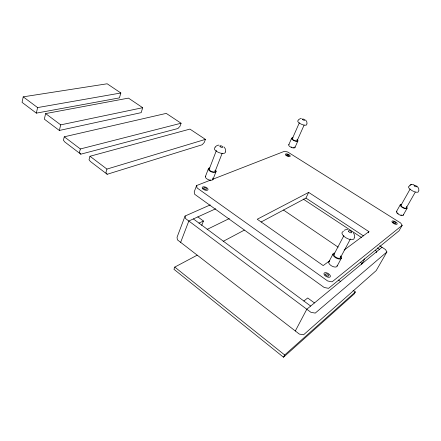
<?xml version="1.0" encoding="UTF-8"?>
<svg xmlns="http://www.w3.org/2000/svg" width="441" height="441" viewBox="0 0 441 441"><rect width="100%" height="100%" fill="white"/><g stroke="black" fill="none" stroke-linecap="round" stroke-linejoin="round"><path stroke-width="0.66" d="M418.884 190.688L418.691 188.34L416.916 186.108M354.57 237.517L354.685 235.621L353.544 232.969M23.224 96.838L22.05 102.351L36.349 113.133L119.417 97.885L120.84 92.99L107.169 83.784L23.224 96.838L37.601 107.587L120.84 92.99M36.349 113.133L37.601 107.587M45.632 113.591L44.332 119.158L59.326 130.464L141.164 112.648L142.702 107.703L128.452 98.111L45.632 113.591L60.715 124.864L142.702 107.703M59.326 130.464L60.715 124.864M64.27 136.793L63.405 140.221L64.844 142.019L80.808 154.179L177.977 128.496L180.06 126.17L181.08 123.226L166.251 113.387L64.27 136.793L80.356 148.964L181.08 123.226M80.356 148.964L79.424 152.415L80.808 154.179M89.992 156.263L89.027 159.725L90.372 161.467L107.185 174.278L202.215 144.747L204.315 142.349L205.412 139.378L189.928 129.097L89.992 156.263L106.937 169.09L205.412 139.378M106.937 169.09L105.906 172.574L107.185 174.278M210.247 204.916L185.082 216.018L177.05 237.269L177.381 239.821L299.329 334.08L303.568 334.791L376.184 270.625L386.889 251.971L385.522 249.567L379.701 245.742M210.616 180.088L196.598 185.551L194.211 191.863L194.652 194.255L324.207 287.499L328.595 288.331L399.011 230.847L402.17 225.345L400.693 223.025L287.835 152.062L284.555 151.263L212.529 179.338M205.368 176.654L208.35 168.859M180.65 242.346L188.82 221.007L215.666 208.802M209.26 169.085L216.404 150.442M197.171 255.19L174.785 267.086L173.936 269.28L283.513 357.216L354.244 293.899L355.347 291.948L353.103 290.36M215.175 171.235L222.165 153.264M213.053 179.222L216.084 171.455M201.708 225.395L203.439 221.018L197.86 216.895M288.761 144.78L291.677 138.171M292.427 138.452L299.323 122.852M297.129 140.712L304.103 125.112M294.919 147.603L297.879 140.999M261.116 221.999L305.938 198.092L308.65 192.397L368.93 231.646L368.296 232.798M328.782 262.02L332.999 254.005M334.002 254.391L343.875 235.648M295.316 330.976L306.804 309.24L381.994 247.247M283.513 357.216L284.693 354.994L355.347 291.948M340.419 257.698L350.43 238.967M337.139 266.083L341.422 258.079M361.631 264.302L364.63 258.917M396.547 211.399L400.367 204.596M401.007 205.241L410.113 189.068M376.195 252.671L376.873 251.469L375.258 250.405M406.343 207.832L415.235 192.199M403.113 215.296L406.993 208.488M215.202 146.787L217.385 145.337L218.934 145.095M298.309 119.902L300.123 118.701L301.401 118.502M386.889 251.971L315.249 313.099L310.944 312.333L185.463 218.499L185.082 216.018M402.17 225.345L332.09 281.843L327.685 280.994L197.055 187.921L196.598 185.551M303.871 301.016L307.702 297.967L314.444 302.939M329.813 260.681L323.203 265.587L257.246 219.243L308.65 192.397M344.14 250.047L368.93 231.646M409.369 185.6L411.558 184.531L413.741 184.597M223.185 241.359L244.364 230.103M207.143 229.392L229.326 218.538M198.99 223.102L203.439 221.018M344.112 230.285L345.871 229.651L347.662 229.607M410.147 185.038L410.709 184.84M411.067 184.707L411.558 184.531M305.938 198.092L363.467 235.902M303.188 199.045L361.681 237.622M377.32 247.936L379.453 249.341M283.475 210.021L338.126 247.158M360.33 262.246L362.039 263.404M338.506 280.063L340.755 281.65M193.379 218.934L310.662 306.06M174.785 267.086L284.693 354.994M305.492 119.996L306.704 121.451L307.09 123.568M223.907 146.897L225.252 148.705L225.698 151.28M225.439 151.561A5.926 2.541 21.1 0 1 218.516 152.448A5.926 2.541 21.1 0 1 215.44 147.277M214.965 170.391A3.148 1.444 21.1 0 1 213.824 171.924A3.148 1.444 21.1 0 1 210.015 170.54A3.148 1.444 21.1 0 1 209.855 168.534M215.704 170.336A4.096 1.874 21.1 0 1 214.194 172.459A4.096 1.874 21.1 0 1 209.056 170.386A4.096 1.874 21.1 0 1 209.701 167.916M212.683 178.092A4.068 1.913 21.1 0 1 209.398 180.016A4.068 1.913 21.1 0 1 205.583 176.202M354.283 237.727A6.808 3.048 27.8 0 1 346.152 237.92A6.808 3.048 27.8 0 1 343.473 231.448M340.32 256.679A3.611 1.725 28.5 0 1 336.952 257.842A3.611 1.725 28.5 0 1 334.289 254.038M340.639 255.94A4.697 2.244 28.5 0 1 339.724 259.038A4.697 2.244 28.5 0 1 333.754 256.155A4.697 2.244 28.5 0 1 334.708 253.073M337.167 265.438A4.664 2.282 28.7 0 1 332.271 266.281A4.664 2.282 28.7 0 1 329.107 261.524M306.682 123.866A4.923 1.714 23 0 1 301.677 124.356A4.923 1.714 23 0 1 298.309 120.371M296.898 139.83A2.624 0.981 23.2 0 1 296.33 140.96A2.624 0.981 23.2 0 1 293.188 139.814A2.624 0.981 23.2 0 1 292.675 138.292M297.449 139.808A3.412 1.273 23.2 0 1 296.484 141.357A3.412 1.273 23.2 0 1 292.096 139.356A3.412 1.273 23.2 0 1 293.078 137.818M294.847 146.859A3.396 1.301 23.3 0 1 291.545 147.487A3.396 1.301 23.3 0 1 289.048 144.543M293.535 147.575A2.607 1.003 23.3 0 1 293.022 147.559M291.804 147.261A2.607 1.003 23.3 0 1 291.17 146.991M418.487 190.981A5.59 1.968 27.2 0 1 412.368 190.804A5.59 1.968 27.2 0 1 409.419 186.124M406.326 207.502A2.977 1.119 27.7 0 1 403.03 207.468A2.977 1.119 27.7 0 1 401.519 204.867M406.277 206.597A3.864 1.455 27.7 0 1 405.996 208.758A3.864 1.455 27.7 0 1 401.067 206.487A3.864 1.455 27.7 0 1 401.365 204.337M403.223 214.491A3.842 1.483 27.9 0 1 399.155 214.679A3.842 1.483 27.9 0 1 396.95 211.189M401.481 215.059A2.955 1.141 27.9 0 1 400.88 214.965M398.223 213.67A2.955 1.141 27.9 0 1 397.369 212.782M220.153 146.671A1.571 0.661 21.1 0 0 222.694 147.277A1.571 0.661 21.1 0 0 221.101 145.833A1.571 0.661 21.1 0 0 220.153 146.671M348.765 231.663A1.803 0.799 27.7 0 0 351.593 232.683A1.803 0.799 27.7 0 0 350 230.786A1.803 0.799 27.7 0 0 348.765 231.663M302.785 119.682A1.301 0.447 23 0 0 304.808 120.206A1.301 0.447 23 0 0 303.32 119.07A1.301 0.447 23 0 0 302.785 119.682M414.275 185.893A1.477 0.513 27.1 0 0 416.558 186.725A1.477 0.513 27.1 0 0 415.08 185.325A1.477 0.513 27.1 0 0 414.275 185.893M202.766 188.853A3.098 1.505 21.2 0 0 207.821 189.955A3.098 1.505 21.2 0 0 204.74 186.885A3.098 1.505 21.2 0 0 202.766 188.853M324.444 274.986A3.55 1.792 29.1 0 0 330.022 276.987A3.55 1.792 29.1 0 0 327.029 272.946A3.55 1.792 29.1 0 0 324.444 274.986M392.479 222.556A2.933 1.174 28.2 0 0 397.01 224.193A2.933 1.174 28.2 0 0 394.193 221.206A2.933 1.174 28.2 0 0 392.479 222.556M286.082 155.397A2.591 1.025 23.4 0 0 290.134 156.368A2.591 1.025 23.4 0 0 287.229 153.964A2.591 1.025 23.4 0 0 286.082 155.397M393.515 222.595A1.466 0.584 28.2 0 0 395.786 223.416A1.466 0.584 28.2 0 0 394.381 221.922A1.466 0.584 28.2 0 0 393.515 222.595M325.8 274.969A1.775 0.899 29.1 0 0 328.589 275.972A1.775 0.899 29.1 0 0 327.101 273.955A1.775 0.899 29.1 0 0 325.8 274.969M203.935 188.704A1.549 0.75 21.2 0 0 206.465 189.255A1.549 0.75 21.2 0 0 204.927 187.723A1.549 0.75 21.2 0 0 203.935 188.704M286.948 155.315A1.295 0.513 23.4 0 0 288.971 155.805A1.295 0.513 23.4 0 0 287.521 154.604A1.295 0.513 23.4 0 0 286.948 155.315"/></g></svg>
